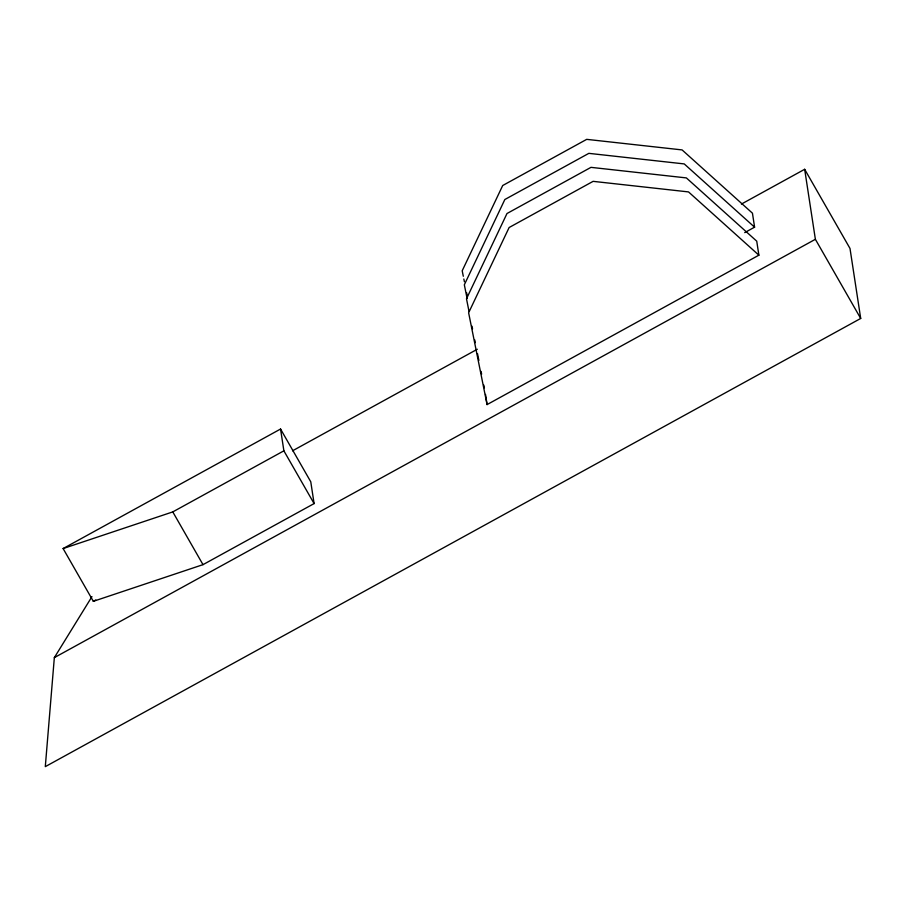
<?xml version="1.0" encoding="UTF-8"?>
<svg xmlns="http://www.w3.org/2000/svg" width="906" height="906" viewBox="0 0 906 906"><rect width="100%" height="100%" fill="white"/><g stroke="black" fill="none" stroke-linecap="round" stroke-linejoin="round"><path stroke-width="1.36" d="M91.959 596.624L54.337 657.631L45.3 766.646L860.7 318.448L849.998 248.448L804.664 169.297L741.425 204.065M63.114 548.56L280.554 429.036L310.769 481.799L314.099 503.589L203.001 564.653L93.329 601.324L63.114 548.56L172.786 511.901L283.884 450.826L280.554 429.036M292.559 450.792L477.315 349.24M744.709 232.616L754.585 227.18L752.444 213.182L682.093 149.92L586.703 139.354L502.705 185.515L462.196 270.781L463.306 276.262M93.329 601.324L95.798 599.965M758.877 255.186L688.515 191.913L593.124 181.347L509.127 227.519L468.629 312.785L487.077 404.586L758.877 255.186L756.737 241.177L686.374 177.916L590.984 167.35L506.986 213.522L466.488 298.787L468.957 311.12M54.337 657.631L815.377 239.297L804.664 169.297M754.585 227.18L684.234 163.918L588.843 153.352L504.846 199.513L464.336 284.79L467.1 298.482M815.377 239.297L860.7 318.448M283.884 450.826L314.099 503.589M172.786 511.901L203.001 564.653M463.849 279.003L464.404 281.743M466.601 292.706L467.156 295.447M471.992 326.183L472.536 328.923M474.744 339.886L475.299 342.627M477.496 353.589L478.878 360.441M481.075 371.403L481.63 374.144M483.827 385.107L484.382 387.847M485.514 394.404L487.077 404.586"/></g></svg>
